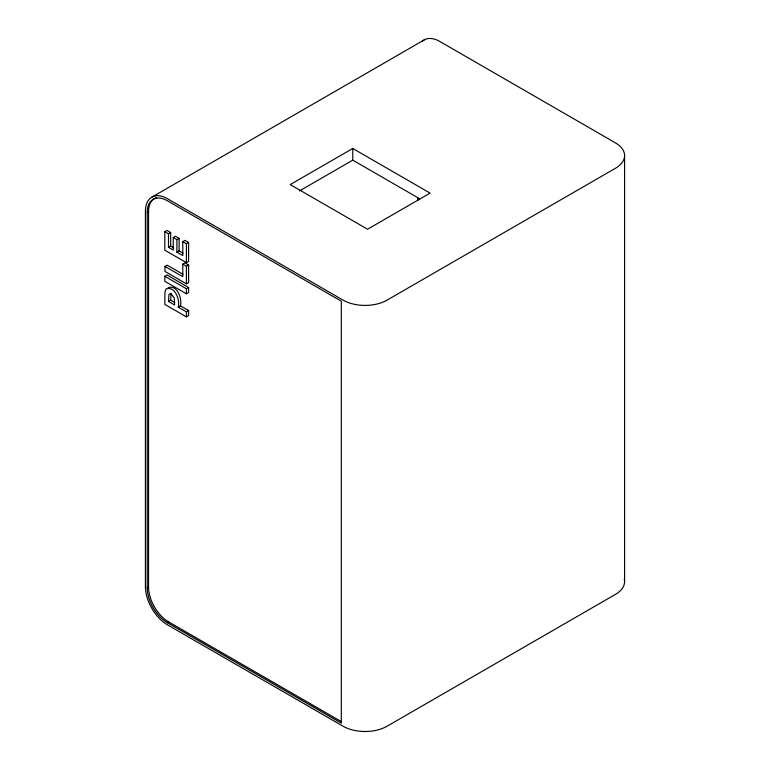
<?xml version="1.0" encoding="UTF-8"?>
<svg xmlns="http://www.w3.org/2000/svg" width="770" height="770" viewBox="0 0 770 770"><rect width="100%" height="100%" fill="white"/><g stroke="black" fill="none" stroke-linecap="round" stroke-linejoin="round"><path stroke-width="1.16" d="M171.152 293.312L170.671 300.213L174.761 302.572M168.11 287.73C177.302 284.265 182.269 298.606 180.469 305.863L188.612 310.57L188.612 315.604L186.417 316.874L164.819 304.41L164.905 292.581L165.916 289C175.108 285.535 180.074 299.877 178.274 307.134L186.417 311.84L188.612 310.57M151.854 197.159L424.222 39.905M147.224 212.414A28.509 16.459 60 0 1 167.388 200.778L341.303 301.186L341.303 723.126L167.388 622.709A28.509 16.459 60 0 1 147.224 587.789L147.224 212.414L148.543 211.654A28.509 16.459 60 0 1 156.435 197.736M164.819 231.722L168.476 233.83L168.476 247.286L173.26 250.048L173.26 237.526L176.898 239.624L176.898 252.146L182.779 255.544L182.779 241.607L184.973 240.346L188.612 242.444L188.612 261.405L186.417 262.676L164.819 250.211L164.819 231.722L167.013 230.451L170.671 232.559L170.671 246.015L173.548 247.671M168.476 233.83L170.671 232.559M173.26 237.526L175.464 236.255L179.102 238.363L179.102 250.876L183.019 253.147M176.898 239.624L179.102 238.363M168.476 247.286L170.671 246.015M182.779 241.607L186.417 243.715L188.612 242.444M352.775 148.475L290.223 184.588L367.54 229.229L430.093 193.116L352.775 148.475L352.775 160.15L419.785 198.833M176.898 252.146L179.102 250.876M165.001 266.42L182.779 276.69L182.779 264.168L184.973 262.897L188.612 264.995L188.612 282.552L186.417 283.822L165.001 271.454L165.001 266.42L167.196 265.15L183 274.274M299.453 190.931L352.775 160.15M164.819 276.286L167.013 275.015L188.612 287.489L188.612 292.523L186.417 293.793L164.819 281.32L164.819 276.286L186.417 288.76L188.612 287.489M182.779 264.168L186.417 266.266L188.612 264.995M168.476 301.484L174.607 305.016L174.261 298.086L171.527 294.361A3.956 2.281 60 0 0 168.957 294.583L168.476 301.484L170.671 300.213M178.274 307.134L180.469 305.863M147.224 587.789L148.543 587.029L148.543 211.654M167.388 622.709L168.707 621.948L341.582 721.76M624.576 155.578L624.576 581.677M417.792 198.034L417.792 200.441M186.417 243.715L186.417 262.676M186.417 266.266L186.417 283.822M186.417 288.76L186.417 293.793M186.417 311.84L186.417 316.874M422.335 41.301A31.06 17.931 60 0 1 439.757 41.445L615.48 142.893A31.06 17.931 0 0 1 615.48 168.255L387.041 300.146A31.06 17.931 0 0 1 343.112 300.146L167.388 198.689A31.06 17.931 60 0 0 145.424 211.375L145.424 586.75A31.06 17.931 60 0 0 167.388 624.797L343.112 726.245A31.06 17.931 0 0 0 387.041 726.245L615.48 594.363A31.06 17.931 0 0 0 624.306 579.338M168.707 621.948A28.509 16.459 60 0 1 148.543 587.029"/></g></svg>
